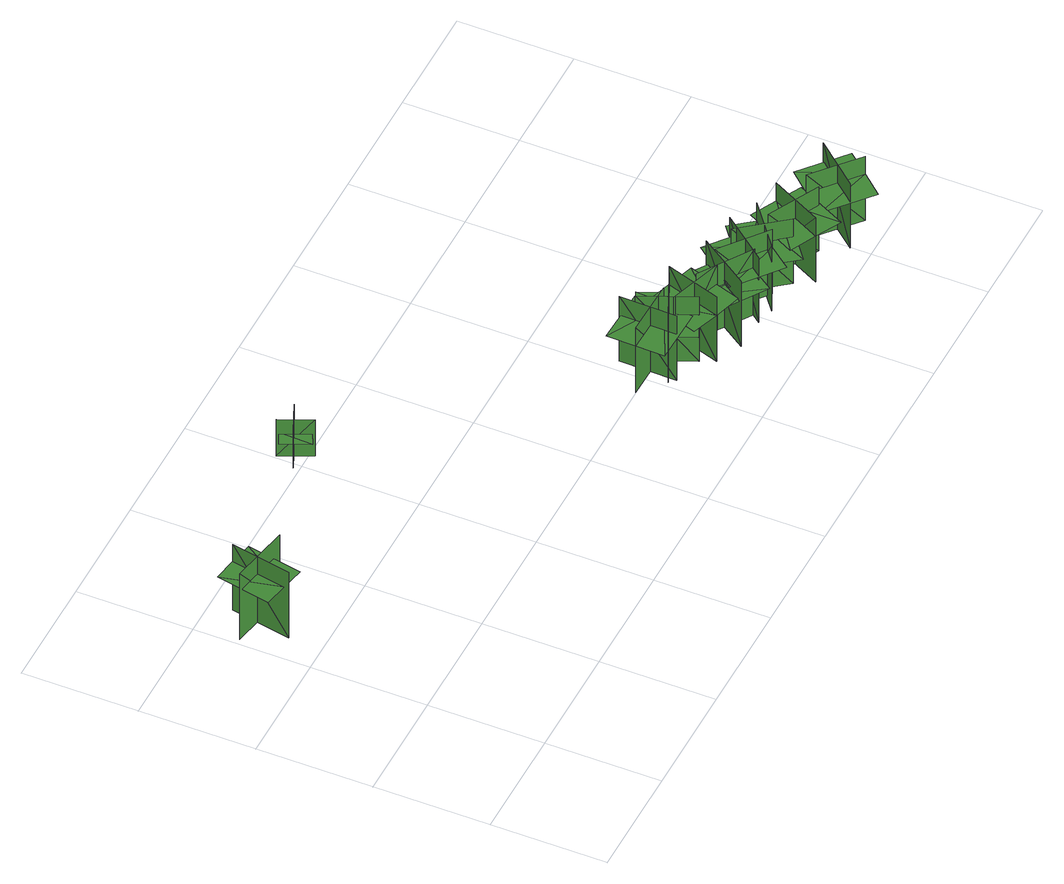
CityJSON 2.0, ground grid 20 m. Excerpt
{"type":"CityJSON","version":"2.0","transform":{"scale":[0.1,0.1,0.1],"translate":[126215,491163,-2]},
"CityObjects":{
"tree1":{"type":"SolitaryVegetationObject","geometry":[{"type":"MultiSurface","lod":"1","boundaries":[[[0,1,2]],[[0,2,3]],[[4,5,6]],[[4,6,7]],[[8,9,10]],[[8,10,11]],[[8,12,13]],[[8,13,9]]]}]},
"tree2":{"type":"SolitaryVegetationObject","geometry":[{"type":"MultiSurface","lod":"1","boundaries":[[[14,15,16]],[[14,16,17]],[[18,19,20]],[[18,20,21]],[[22,23,24]],[[22,24,25]],[[22,26,27]],[[22,27,23]]]}]},
"tree3":{"type":"SolitaryVegetationObject","geometry":[{"type":"MultiSurface","lod":"1","boundaries":[[[28,29,30]],[[28,30,31]],[[32,33,34]],[[32,34,35]],[[36,37,38]],[[36,38,39]],[[36,39,40]],[[36,40,41]]]}]},
"tree4":{"type":"SolitaryVegetationObject","geometry":[{"type":"MultiSurface","lod":"1","boundaries":[[[42,43,44]],[[42,44,45]],[[46,47,48]],[[46,48,49]],[[50,51,52]],[[50,52,53]],[[50,53,54]],[[50,54,55]]]}]},
"tree5":{"type":"SolitaryVegetationObject","geometry":[{"type":"MultiSurface","lod":"1","boundaries":[[[56,57,58]],[[56,58,59]],[[60,61,62]],[[60,62,63]],[[64,65,66]],[[64,66,67]],[[64,67,68]],[[64,68,69]]]}]},
"tree6":{"type":"SolitaryVegetationObject","geometry":[{"type":"MultiSurface","lod":"1","boundaries":[[[70,71,72]],[[70,72,73]],[[74,75,76]],[[74,76,77]],[[78,79,80]],[[78,80,81]],[[78,79,82]],[[78,82,83]]]}]},
"tree7":{"type":"SolitaryVegetationObject","geometry":[{"type":"MultiSurface","lod":"1","boundaries":[[[84,85,86]],[[84,86,87]],[[88,89,90]],[[88,90,91]],[[92,93,94]],[[92,94,95]],[[92,95,96]],[[92,96,97]]]}]},
"tree8":{"type":"SolitaryVegetationObject","geometry":[{"type":"MultiSurface","lod":"1","boundaries":[[[98,99,100]],[[98,100,101]],[[102,103,104]],[[102,104,105]],[[106,107,108]],[[106,108,109]],[[106,109,110]],[[106,110,111]]]}]},
"tree9":{"type":"SolitaryVegetationObject","geometry":[{"type":"MultiSurface","lod":"1","boundaries":[[[112,113,114]],[[112,114,115]],[[116,117,118]],[[116,118,119]],[[120,121,122]],[[120,122,123]],[[120,123,124]],[[120,124,125]]]}]},
"tree10":{"type":"SolitaryVegetationObject","geometry":[{"type":"MultiSurface","lod":"1","boundaries":[[[126,127,128]],[[126,128,129]],[[130,131,132]],[[130,132,133]],[[134,135,136]],[[134,136,137]],[[134,137,138]],[[134,138,139]]]}]}
},
"vertices":[
[45,457,10],[65,562,10],[65,562,151],[45,457,151],[114,505,10],[10,525,10],[10,525,151],[114,505,151],[47,466,114],[65,562,114],[24,569,114],[6,474,114],[88,458,114],[106,554,114],
[401,644,13],[426,589,13],[426,589,91],[401,644,91],[388,609,13],[388,609,91],[443,633,91],[443,633,13],[405,642,61],[426,594,61],[449,604,61],[427,652,61],[382,631,61],[403,583,61],
[816,153,11],[818,252,11],[818,252,150],[816,153,150],[864,198,11],[765,200,11],[765,200,150],[864,198,150],[864,198,111],[865,248,111],[766,250,111],[765,200,111],[764,150,111],[863,148,111],
[808,164,10],[899,205,10],[899,205,149],[808,164,149],[870,140,10],[830,231,10],[830,231,149],[870,140,149],[870,140,110],[916,160,110],[875,251,110],[830,231,110],[784,211,110],[825,120,110],
[851,175,11],[945,144,11],[945,144,150],[851,175,150],[880,115,11],[911,210,11],[911,210,150],[880,115,150],[880,115,111],[928,100,111],[959,195,111],[911,210,111],[864,225,111],[833,131,111],
[915,166,8],[1003,107,8],[1003,107,149],[915,166,149],[929,96,8],[988,183,8],[988,183,149],[929,96,149],[913,164,102],[1001,104,102],[1030,148,102],[943,207,102],[977,69,102],[889,128,102],
[987,93,11],[1049,171,11],[1049,171,150],[987,93,150],[1053,100,11],[975,162,11],[975,162,150],[1053,100,150],[1053,100,111],[1084,139,111],[1006,201,111],[975,162,111],[944,123,111],[1022,61,111],
[1091,82,8],[1030,160,8],[1030,160,147],[1091,82,147],[1099,148,8],[1021,86,8],[1021,86,147],[1099,148,147],[1099,148,108],[1069,187,108],[990,125,108],[1021,86,108],[1052,47,108],[1130,108,108],
[1171,76,10],[1082,121,10],[1082,121,148],[1171,76,148],[1151,139,10],[1106,51,10],[1106,51,148],[1151,139,148],[1151,139,109],[1107,162,109],[1061,73,109],[1106,51,109],[1150,28,109],[1195,117,109],
[1198,35,9],[1263,111,9],[1263,111,147],[1198,35,147],[1264,40,9],[1188,105,9],[1188,105,147],[1264,40,147],[1264,40,109],[1296,78,109],[1221,142,109],[1188,105,109],[1156,67,109],[1231,2,109]
]}
